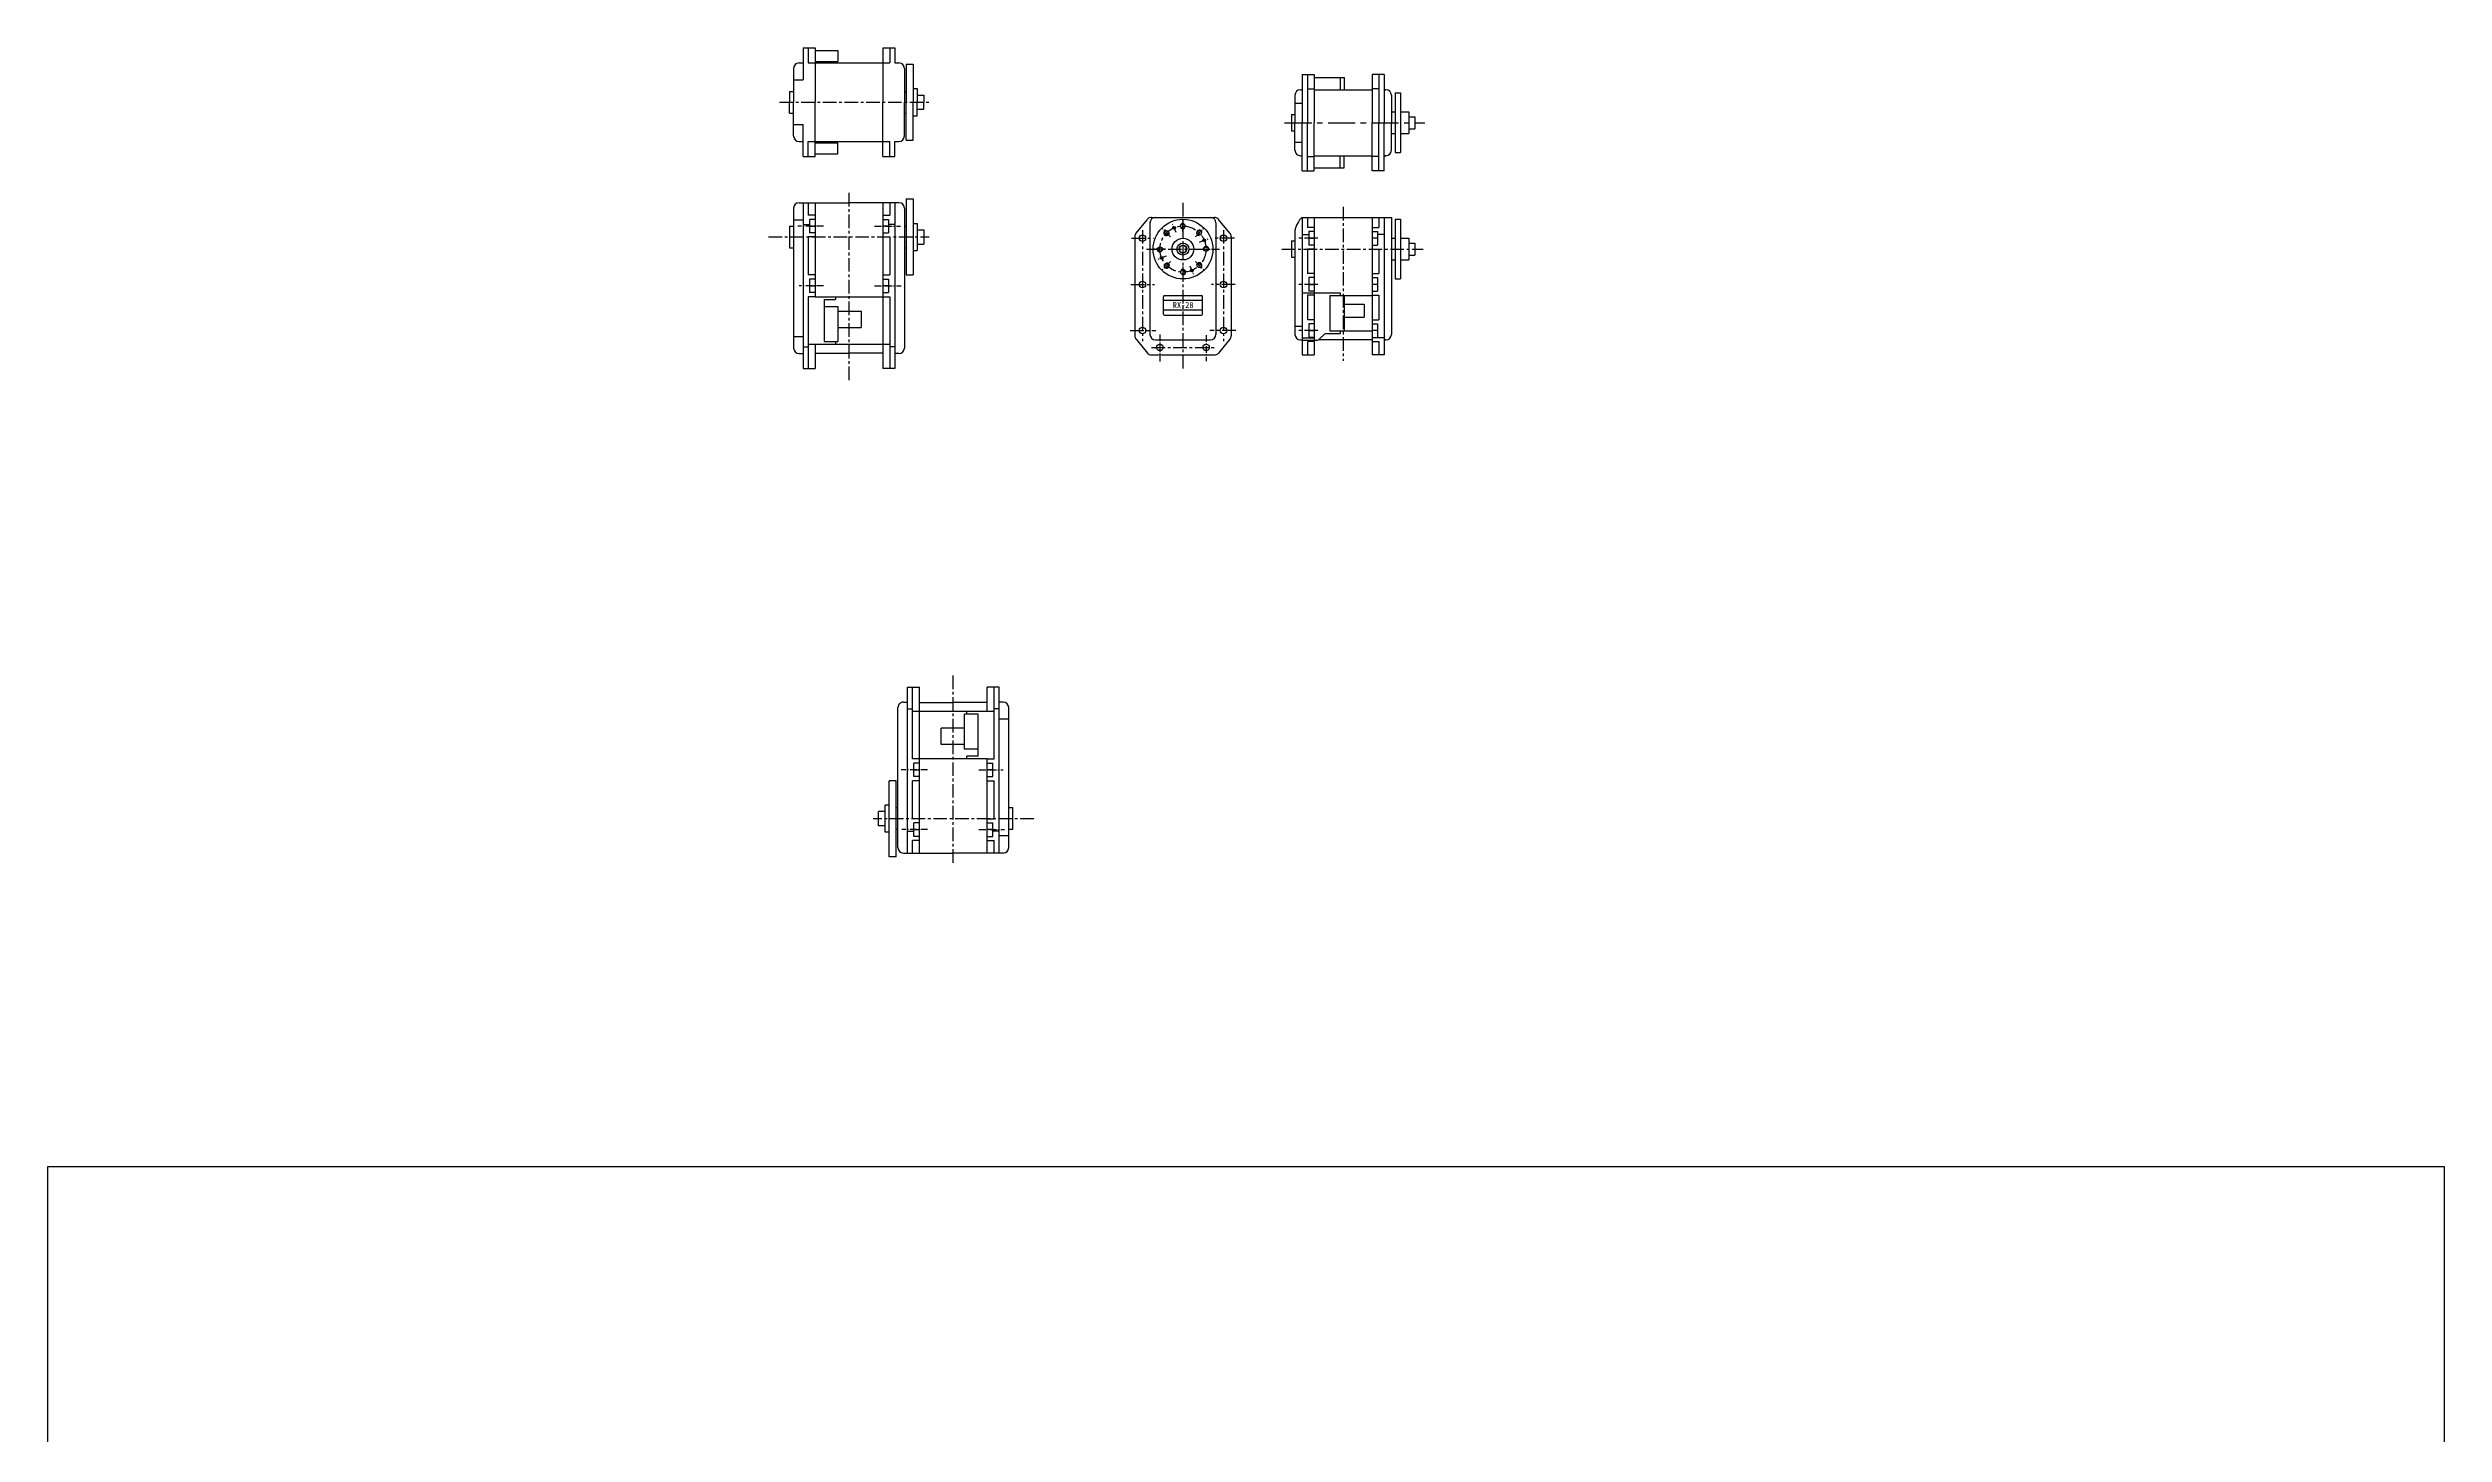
# Model space of a CAD drawing. Extents: x 2854 to 5858, y -1165 to 723.
# Drawn here: x 2854 to 3737, y -210 to 301 of the extents above; entities that cross this region are included whole.
import ezdxf
from ezdxf.enums import TextEntityAlignment as Align

# ---------------------------------------------------------------- set-up
doc = ezdxf.new("R2010")
doc.units = 0
doc.header["$MEASUREMENT"] = 0
doc.linetypes.add('PF_CENTER', pattern=[2, 1.25, -0.25, 0.25, -0.25])
doc.layers.get('0').update_dxf_attribs({"linetype": 'CONTINUOUS'})
for name, color, linetype in [('SMPEN_CENTER', 4, 'PF_CENTER'), ('SMPEN_DIM', 3, 'CONTINUOUS'), ('SMPEN_THICK', 7, 'CONTINUOUS')]:
    doc.layers.add(name, color=color, linetype=linetype)
doc.styles.add('STYLE2', font='SIMHEI.TTF')

# ---------------------------------------------------------------- blocks, each defined once
blk = doc.blocks.new('RX28A')
for p, q in [((-17.29, 5.9), (-13.1, 10.97)), ((17.29, 5.9), (13.1, 10.97)), ((-17.75, 4.63), (-17.75, -31.93)), ((17.75, 4.63), (17.75, -31.93)), ((-17.29, -33.2), (-13.1, -38.27)), ((17.29, -33.2), (13.1, -38.27))]:
    blk.add_line(p, q)
at = {"ltscale": 4}
for p, q in [((-12.15, 9.7), (-12.15, -31.4)), ((-11.56, 11.7), (11.56, 11.7)), ((12.15, 9.7), (12.15, -31.4)), ((-10.15, -33.4), (10.15, -33.4)), ((-11.56, -39), (11.56, -39))]:
    blk.add_line(p, q, dxfattribs=at)
at = {"color": 4, "ltscale": 4}
for p, q in [((-7.2, -23.94), (-7.2, -17.54)), ((7.2, -23.94), (7.2, -17.54))]:
    blk.add_line(p, q, dxfattribs=at)
blk.add_lwpolyline([(0, 1.44), (-1.24, 0.72), (-1.24, -0.72), (0, -1.44), (1.24, -0.72), (1.24, 0.72)], close=True)
for centre, radius in [((0, 0), 11), ((0, 8.5), 0.8), ((-14.95, 4), 1.2), ((-8.5, 0), 0.8), ((-6.01, 6.01), 0.8), ((0, 0), 4), ((-3.25, 7.85), 0.5), ((0, 0), 2.2), ((0, 0), 1.44), ((6.01, 6.01), 0.8), ((7.85, 3.25), 0.5), ((8.5, 0), 0.8), ((14.95, 4), 1.2), ((-7.85, -3.25), 0.5), ((-6.01, -6.01), 0.8), ((0, -8.5), 0.8), ((3.25, -7.85), 0.5), ((6.01, -6.01), 0.8), ((-14.95, -13), 1.2), ((14.95, -13), 1.2), ((-14.95, -30), 1.2), ((-8.5, -36.2), 1.2), ((8.5, -36.2), 1.2), ((14.95, -30), 1.2)]:
    blk.add_circle(centre, radius)
at = {"ltscale": 4}
for centre, start, end in [((-11.56, 9.7), 90, 140.41702), ((-10.15, 9.7), 90, 180), ((10.15, 9.7), 0, 90), ((-10.15, -31.4), 180, 270), ((10.15, -31.4), 270, 0), ((11.56, -37), 270, 320.41702)]:
    blk.add_arc(centre, 2, start, end, dxfattribs=at)
for centre, start, end in [((11.56, 9.7), 39.58298, 90), ((-15.75, 4.63), 140.41702, 180), ((15.75, 4.63), 0, 39.58298), ((-15.75, -31.93), 180, 219.58298), ((15.75, -31.93), 320.41702, 0), ((-11.56, -37), 219.58298, 270)]:
    blk.add_arc(centre, 2, start, end)
at = {"layer": 'SMPEN_CENTER', "ltscale": 2}
for p, q in [((-2.55, 6.15), (-3.82, 9.23)), ((0, 6.46), (0, 10.95)), ((-6.46, 0), (-10.95, 0)), ((-4.57, 4.57), (-7.74, 7.74)), ((4.57, 4.57), (7.74, 7.74)), ((6.15, 2.55), (9.23, 3.82)), ((6.46, 0), (10.95, 0)), ((-6.15, -2.55), (-9.23, -3.82)), ((-4.57, -4.57), (-7.74, -7.74)), ((0, -6.46), (0, -10.95)), ((2.55, -6.15), (3.82, -9.23)), ((4.57, -4.57), (7.74, -7.74)), ((-8.5, -31.44), (-8.5, -41.35)), ((8.5, -31.71), (8.5, -41.22))]:
    blk.add_line(p, q, dxfattribs=at)
at = {"layer": 'SMPEN_CENTER', "ltscale": 4}
for p, q in [((0, 16.99), (0, -44.79)), ((-18.92, 4), (-10.91, 4)), ((-14.95, 7.01), (-14.95, -33.88)), ((18.92, 4), (10.91, 4)), ((14.95, 7.01), (14.95, -33.88)), ((-13.49, 0), (13.42, 0)), ((-19.2, -13), (-10.5, -13)), ((19.2, -13), (10.5, -13)), ((-19.47, -30), (-9.95, -30)), ((19.47, -30), (9.95, -30)), ((-11.56, -36.2), (11.56, -36.2))]:
    blk.add_line(p, q, dxfattribs=at)
blk.add_circle((0, 0), 8.5, dxfattribs=at)
at = {"layer": 'SMPEN_DIM'}
for centre, start, end in [((0, 8.5), 61.95751, 309.47882), ((-8.5, 0), 151.95751, 39.47882), ((-6.01, 6.01), 106.95751, 354.47882), ((6.01, 6.01), 16.95751, 264.47882), ((8.5, 0), 331.95751, 219.47882), ((-6.01, -6.01), 196.95751, 84.47882), ((0, -8.5), 241.95751, 129.47882), ((6.01, -6.01), 286.95751, 174.47882)]:
    blk.add_arc(centre, 1, start, end, dxfattribs=at)
at = {"layer": 'SMPEN_THICK', "color": 4}
for p, q in [((-6.8, -17.14), (6.8, -17.14)), ((7.2, -18.94), (-7.2, -18.94)), ((7.2, -22.54), (-7.2, -22.54)), ((-6.8, -24.34), (6.8, -24.34))]:
    blk.add_line(p, q, dxfattribs=at)
at = {"layer": 'SMPEN_THICK', "color": 4, "ltscale": 4}
for centre, start, end in [((-6.8, -17.54), 90, 180), ((6.8, -17.54), 360, 90), ((-6.8, -23.94), 180, 270)]:
    blk.add_arc(centre, 0.4, start, end, dxfattribs=at)
at = {"layer": 'SMPEN_THICK', "color": 4}
blk.add_arc((6.8, -23.94), 0.4, 270, 0, dxfattribs=at)
at = {"layer": 'SMPEN_THICK', "color": 3, "style": 'STYLE2'}
blk.add_text('RX-28', height=2.24, dxfattribs=at).set_placement((0.07, -20.62), align=Align.MIDDLE)
blk = doc.blocks.new('RX64C')
for p, q in [((-20, 29.4), (-8.25, 29.4)), ((-20, 29.4), (-20, 25)), ((-20, 27.5), (-14.5, 27.5)), ((-14.45, 30.9), (-14.45, 29.4)), ((-12.45, 32.9), (0, 32.9)), ((12.45, 32.9), (0, 32.9)), ((20, 29.4), (8.25, 29.4)), ((14.45, 30.9), (14.45, 29.4)), ((20, 27.5), (14.5, 27.5)), ((20, 29.4), (20, 25)), ((-20, 25), (0, 25)), ((-20, 25), (0, 25)), ((-19, 25), (-19, 16.6)), ((20, 25), (0, 25)), ((20, 25), (0, 25)), ((19, 25), (19, 16.6)), ((-19, 16.6), (-15, 16.6)), ((19, 16.6), (15, 16.6)), ((-20, 0), (0, 0)), ((-20, 0), (-20, -4.4)), ((20, 0), (0, 0)), ((20, 0), (20, -4.4)), ((-20, -2.5), (-14.5, -2.5)), ((-20, -4.4), (-14.45, -4.4)), ((-14.45, -4.4), (-14.45, -5.9)), ((-12.45, -7.9), (0, -7.9)), ((12.45, -7.9), (0, -7.9)), ((14.45, -4.4), (14.45, -5.9)), ((20, -4.4), (14.45, -4.4)), ((20, -2.5), (14.5, -2.5))]:
    blk.add_line(p, q)
at = {"ltscale": 4}
for p, q in [((-14.5, 27.5), (-14.5, -2.5)), ((-8.25, 32.9), (-8.25, 29.4)), ((-4, 34.4), (-4, 32.9)), ((4, 34.4), (4, 32.9)), ((8.25, 32.9), (8.25, 29.4)), ((14.5, 27.5), (14.5, -2.5)), ((-15, 25), (-15, 16.6)), ((15, 25), (15, 16.6)), ((-5, -11.1), (-5, -12.6)), ((5, -11.1), (5, -12.6))]:
    blk.add_line(p, q, dxfattribs=at)
for centre, start, end in [((-12.45, 30.9), 90, 180), ((12.45, 30.9), 0, 90), ((-12.45, -5.9), 180, 270), ((12.45, -5.9), 270, 0)]:
    blk.add_arc(centre, 2, start, end)
at = {"layer": 'SMPEN_CENTER', "ltscale": 4}
blk.add_line((0, 38.13), (0, -17), dxfattribs=at)
at = {"layer": 'SMPEN_THICK'}
for p, q in [((-4, 34.4), (0, 34.4)), ((4, 34.4), (0, 34.4)), ((-14, -8.6), (0, -8.6)), ((-14, -8.6), (-14, -11.1)), ((-4, -7.9), (-4, -8.6)), ((14, -8.6), (0, -8.6)), ((4, -7.9), (4, -8.6)), ((14, -8.6), (14, -11.1)), ((-14, -11.1), (0, -11.1)), ((-5, -12.6), (0, -12.6)), ((-2.6, -12.6), (-2.6, -15.1)), ((-2.6, -15.1), (0, -15.1)), ((14, -11.1), (0, -11.1)), ((5, -12.6), (0, -12.6)), ((2.6, -15.1), (0, -15.1)), ((2.6, -12.6), (2.6, -15.1))]:
    blk.add_line(p, q, dxfattribs=at)
blk = doc.blocks.new('RX64B')
at = {"ltscale": 4}
for p, q in [((-21.9, 4), (-20.4, 4)), ((-12.5, 1.5), (-14.5, 1.5)), ((12.5, 1.5), (14.5, 1.5)), ((23.6, 5), (25.1, 5)), ((-21.9, -4), (-20.4, -4)), ((23.6, -5), (25.1, -5)), ((-12.5, -20.5), (-14.5, -20.5)), ((12.5, -20.5), (14.5, -20.5))]:
    blk.add_line(p, q, dxfattribs=at)
at = {"ltscale": 2}
for p, q in [((-12.5, 8), (-15, 8)), ((-12.5, 6.5), (-14.5, 6.5)), ((12.5, 8), (15, 8)), ((12.5, 6.5), (14.5, 6.5)), ((-12.5, -14), (-15, -14)), ((-12.5, -15.5), (-14.5, -15.5)), ((12.5, -14), (15, -14)), ((12.5, -15.5), (14.5, -15.5))]:
    blk.add_line(p, q, dxfattribs=at)
at = {"layer": 'SMPEN_CENTER', "ltscale": 4}
for p, q in [((0, 16.24), (0, -53.52)), ((-29.66, 0), (29.5, 0))]:
    blk.add_line(p, q, dxfattribs=at)
at = {"layer": 'SMPEN_CENTER', "ltscale": 2}
for p, q in [((-9.45, 4), (-18.84, 4)), ((9.45, 4), (18.94, 4)), ((-9.45, -18), (-18.41, -18)), ((9.45, -18), (19.23, -18))]:
    blk.add_line(p, q, dxfattribs=at)
at = {"layer": 'SMPEN_THICK'}
for p, q in [((-20.4, 10.64), (-20.4, -40.95)), ((-18.4, 12.64), (0, 12.64)), ((-16.9, 12.64), (-16.9, -48.5)), ((-15, 12.64), (-15, 8)), ((-12.5, 12.64), (-12.5, -22)), ((18.4, 12.64), (0, 12.64)), ((12.5, 12.64), (12.5, -48.5)), ((15, 12.64), (15, 8)), ((16.9, 12.64), (16.9, -48.5)), ((20.4, 10.64), (20.4, -40.95)), ((21.1, 14), (21.1, -14)), ((21.1, 14), (23.6, 14)), ((23.6, 14), (23.6, -14)), ((-21.9, 4), (-21.9, -4)), ((-20.4, 6.34), (-16.9, 6.34)), ((-16.9, 4.64), (-14.5, 4.64)), ((-12.5, 0), (-15, 0)), ((-14.5, 6.5), (-14.5, 1.5)), ((-14.5, 4), (-12.5, 4)), ((-12.5, 8), (-12.5, 0)), ((12.5, 8), (12.5, 0)), ((14.5, 4), (12.5, 4)), ((12.5, 0), (15, 0)), ((14.5, 6.5), (14.5, 1.5)), ((16.9, 4.64), (14.5, 4.64)), ((20.4, 4), (21.1, 4)), ((25.1, 5), (25.1, -5)), ((25.1, 2.6), (27.6, 2.6)), ((27.6, 2.6), (27.6, -2.6)), ((-15, 0), (-15, -14)), ((15, 0), (15, -14)), ((20.4, -4), (21.1, -4)), ((25.1, -2.6), (27.6, -2.6)), ((-14.5, -15.5), (-14.5, -20.5)), ((12.5, -14), (12.5, -22)), ((14.5, -15.5), (14.5, -20.5)), ((21.1, -14), (23.6, -14)), ((-15, -22), (-15, -48.5)), ((-12.5, -22), (-15, -22)), ((-14.5, -18), (-12.5, -18)), ((-12.5, -22), (12.5, -22)), ((-9.1, -23), (-5, -23)), ((-9.1, -23), (-9.1, -38.5)), ((-9.1, -25.6), (-4.1, -25.6)), ((-5, -22), (-5, -23)), ((-4.1, -25.6), (-4.1, -38.5)), ((14.5, -18), (12.5, -18)), ((12.5, -22), (15, -22)), ((15, -22), (15, -48.5)), ((-4.1, -27.36), (4.5, -27.36)), ((-4.1, -33.36), (4.5, -33.36)), ((4.5, -27.36), (4.5, -33.36)), ((-20.4, -36.65), (-16.9, -36.65)), ((-18.4, -42.95), (-16.9, -42.95)), ((-16.9, -40.5), (-15, -40.5)), ((-15, -39.5), (15, -39.5)), ((-12.5, -39.5), (-12.5, -48.5)), ((-12.5, -42.76), (0, -42.76)), ((-9.1, -38.5), (-4.1, -38.5)), ((-5, -38.5), (-5, -39.5)), ((12.5, -42.76), (0, -42.76)), ((16.9, -40.5), (15, -40.5)), ((18.4, -42.95), (16.9, -42.95)), ((-16.9, -48.5), (-12.5, -48.5)), ((16.9, -48.5), (12.5, -48.5))]:
    blk.add_line(p, q, dxfattribs=at)
for centre, start, end in [((-18.4, 10.64), 90, 180), ((18.4, 10.64), 0, 90), ((-18.4, -40.95), 180, 270), ((18.4, -40.95), 270, 0)]:
    blk.add_arc(centre, 2, start, end, dxfattribs=at)
blk = doc.blocks.new('RX28C')
for p, q in [((-11, 0), (11, 0)), ((-11, -2), (-11, 0)), ((-4, 3), (4, 3)), ((-2.2, 5.2), (2.2, 5.2)), ((-2.2, 3), (-2.2, 5.2)), ((2.2, 3), (2.2, 5.2)), ((11, -2), (11, 0)), ((-17.75, -6.05), (-17.75, -10.45)), ((-17.75, -6.05), (0, -6.05)), ((-17.75, -8.05), (0, -8.05)), ((-12.5, -8.05), (-12.5, -10.45)), ((-12.15, -5.4), (-12.15, -6.05)), ((-12.15, -6.05), (-12.15, -5.4)), ((-11, -2), (11, -2)), ((-10.15, -3.4), (0, -3.4)), ((10.15, -3.4), (0, -3.4)), ((17.75, -6.05), (0, -6.05)), ((17.75, -8.05), (0, -8.05)), ((12.15, -6.05), (12.15, -5.4)), ((12.15, -5.4), (12.15, -6.05)), ((12.5, -8.05), (12.5, -10.45)), ((17.75, -6.05), (17.75, -10.45)), ((-17.75, -10.45), (0, -10.45)), ((-12.15, -31.85), (-12.15, -10.45)), ((17.75, -10.45), (0, -10.45)), ((12.15, -31.85), (12.15, -10.45)), ((-16.65, -20.85), (-12.15, -20.85)), ((-16.65, -31.85), (-16.65, -20.85)), ((-16.65, -22.25), (-12.15, -22.25)), ((16.65, -20.85), (12.15, -20.85)), ((16.65, -22.25), (12.15, -22.25)), ((16.65, -31.85), (16.65, -20.85)), ((-17.75, -36.25), (-17.75, -31.85)), ((-17.75, -31.85), (0, -31.85)), ((-17.75, -34.25), (0, -34.25)), ((-12.5, -34.25), (-12.5, -31.85)), ((17.75, -31.85), (0, -31.85)), ((17.75, -34.25), (0, -34.25)), ((12.5, -34.25), (12.5, -31.85)), ((17.75, -36.25), (17.75, -31.85)), ((-17.75, -36.25), (0, -36.25)), ((-12.15, -36.9), (-12.15, -36.25)), ((-10.15, -38.9), (0, -38.9)), ((-3, -40.2), (3, -40.2)), ((17.75, -36.25), (0, -36.25)), ((10.15, -38.9), (0, -38.9)), ((12.15, -36.9), (12.15, -36.25))]:
    blk.add_line(p, q)
at = {"ltscale": 4}
for p, q in [((-4, 0), (-4, 3)), ((4, 0), (4, 3)), ((-4, -3.4), (-4, -2)), ((4, -3.4), (4, -2)), ((-7.15, -38.9), (-7.15, -36.25)), ((-3, -40.2), (-3, -38.9)), ((3, -40.2), (3, -38.9)), ((7.15, -38.9), (7.15, -36.25))]:
    blk.add_line(p, q, dxfattribs=at)
for centre, start, end in [((-10.15, -5.4), 90, 180), ((10.15, -5.4), 0, 90), ((-10.15, -36.9), 180, 270), ((10.15, -36.9), 270, 0)]:
    blk.add_arc(centre, 2, start, end)
at = {"layer": 'SMPEN_CENTER', "ltscale": 8}
blk.add_line((0, -42.73), (0, 8.93), dxfattribs=at)
blk = doc.blocks.new('RX28B')
for p, q in [((-15.1, 11.7), (-15.1, -39)), ((-15.1, 11.7), (17.75, 11.7)), ((-13.1, 11.7), (-13.1, 8)), ((-10.7, 11.7), (-10.7, -39)), ((10.7, 11.7), (10.7, -39)), ((13.1, 11.7), (13.1, 8)), ((15.1, 11.7), (15.1, -39)), ((15.1, 11.7), (15.1, -39)), ((17.75, 11.7), (17.75, -31.4)), ((19.15, 11), (19.15, -11)), ((19.15, 11), (21.15, 11)), ((21.15, 11), (21.15, -11)), ((-19.05, 3), (-19.05, -3)), ((-17.75, 6.89), (-17.75, -31.4)), ((-15.1, 5.35), (-12.6, 5.35)), ((-13.1, 0), (-13.1, -9)), ((-12.6, 6.5), (-12.6, 1.5)), ((-12.6, 4), (-10.7, 4)), ((12.6, 4), (10.7, 4)), ((12.6, 6.5), (12.6, 1.5)), ((15.1, 5.35), (12.6, 5.35)), ((13.1, 0), (13.1, -9)), ((24.15, 4), (24.15, -4)), ((24.15, 2.2), (26.35, 2.2)), ((26.35, 2.2), (26.35, -2.2)), ((24.15, -2.2), (26.35, -2.2)), ((-15.1, -16.1), (-1.1, -16.1)), ((-13.1, -17), (-13.1, -26)), ((-12.6, -10.5), (-12.6, -15.5)), ((-12.6, -13), (-10.7, -13)), ((-4.9, -17.1), (-4.9, -30.1)), ((-4.9, -17.1), (0.3, -17.1)), ((-1.1, -16.1), (-1.1, -17.1)), ((0.3, -17.1), (10.7, -17.1)), ((0.3, -17.1), (0.3, -30.1)), ((12.6, -13), (10.7, -13)), ((12.6, -10.5), (12.6, -15.5)), ((13.1, -17), (13.1, -26)), ((19.15, -11), (21.15, -11)), ((0.3, -20.3), (7.75, -20.3)), ((0.3, -25.1), (7.75, -25.1)), ((7.75, -20.3), (7.75, -25.1)), ((-15.75, -33.4), (-15.1, -33.4)), ((-15.1, -32.65), (-10.7, -32.65)), ((-15.1, -33.5), (-9.5, -33.5)), ((-13.1, -34), (-13.1, -39)), ((-12.6, -27.5), (-12.6, -32.5)), ((-12.6, -30), (-10.7, -30)), ((-8.9, -33.3), (10.7, -33.3)), ((-6.89, -31.38), (-8.81, -33.22)), ((-6.2, -31.1), (-1.1, -31.1)), ((-4.9, -30.1), (0.3, -30.1)), ((-1.1, -30.1), (-1.1, -31.1)), ((0.3, -30.1), (10.7, -30.1)), ((12.6, -30), (10.7, -30)), ((15.1, -32.65), (10.7, -32.65)), ((12.6, -27.5), (12.6, -32.5)), ((13.1, -34), (13.1, -39)), ((15.75, -33.4), (15.1, -33.4)), ((15.1, -33.4), (15.75, -33.4)), ((-15.1, -39), (-10.7, -39)), ((15.1, -39), (10.7, -39))]:
    blk.add_line(p, q)
at = {"ltscale": 4}
for p, q in [((-19.05, 3), (-17.75, 3)), ((-10.7, 8), (-13.1, 8)), ((-10.7, 6.5), (-12.6, 6.5)), ((-10.7, 1.5), (-12.6, 1.5)), ((10.7, 8), (13.1, 8)), ((10.7, 6.5), (12.6, 6.5)), ((10.7, 1.5), (12.6, 1.5)), ((17.75, 4), (19.15, 4)), ((21.15, 4), (24.15, 4)), ((-19.05, -3), (-17.75, -3)), ((-10.7, 0), (-13.1, 0)), ((10.7, 0), (13.1, 0)), ((17.75, -4), (19.15, -4)), ((21.15, -4), (24.15, -4)), ((-10.7, -9), (-13.1, -9)), ((-10.7, -17), (-13.1, -17)), ((-10.7, -10.5), (-12.6, -10.5)), ((-10.7, -15.5), (-12.6, -15.5)), ((10.7, -9), (13.1, -9)), ((10.7, -10.5), (12.6, -10.5)), ((10.7, -15.5), (12.6, -15.5)), ((10.7, -17), (13.1, -17)), ((-10.7, -26), (-13.1, -26)), ((10.7, -26), (13.1, -26)), ((-17.75, -28.4), (-15.1, -28.4)), ((-10.7, -34), (-13.1, -34)), ((-10.7, -27.5), (-12.6, -27.5)), ((-10.7, -32.5), (-12.6, -32.5)), ((10.7, -27.5), (12.6, -27.5)), ((10.7, -32.5), (12.6, -32.5)), ((10.7, -34), (13.1, -34))]:
    blk.add_line(p, q, dxfattribs=at)
for centre, radius, start, end in [((0, 0.43), 19.1, 147.29637, 156.35029), ((-13.55, 9.13), 3, 121.11438, 147.29637), ((-14.75, 6.89), 3, 156.35029, 180), ((-15.75, -31.4), 2, 180, 270), ((-9.5, -32.5), 1, 270, 313.83086), ((-6.2, -32.1), 1, 90, 133.83086), ((15.75, -31.4), 2, 270, 0)]:
    blk.add_arc(centre, radius, start, end)
at = {"layer": 'SMPEN_CENTER', "ltscale": 4}
for p, q in [((0, 15.55), (0, -41.15)), ((-22.61, 0), (29.48, 0)), ((-9.28, 4), (-17.3, 4)), ((-9.28, -13), (-17.3, -13)), ((-9.28, -30), (-17.3, -30))]:
    blk.add_line(p, q, dxfattribs=at)

msp = doc.modelspace()

# ---------------------------------------------------------------- linework, layer by layer
at = {"ltscale": 10}
msp.add_lwpolyline([(2854.16, -110.97), (3736.67, -110.97), (3736.67, -1165.15), (2854.16, -1165.15)], close=True, dxfattribs=at)

# ---------------------------------------------------------------- block references
for name, p, rotation in [('RX64C', (3161.7, 281.1), 90), ('RX28C', (3352.36, 273.55), 270), ('RX64B', (3187.62, 17.16), 180)]:
    msp.add_blockref(name, p, dxfattribs=dict(rotation=rotation))
for name, p in [('RX64B', (3149.2, 231.45)), ('RX28A', (3272.2, 226.98)), ('RX28B', (3331.21, 226.98))]:
    msp.add_blockref(name, p)

doc.saveas('drawing.dxf')
